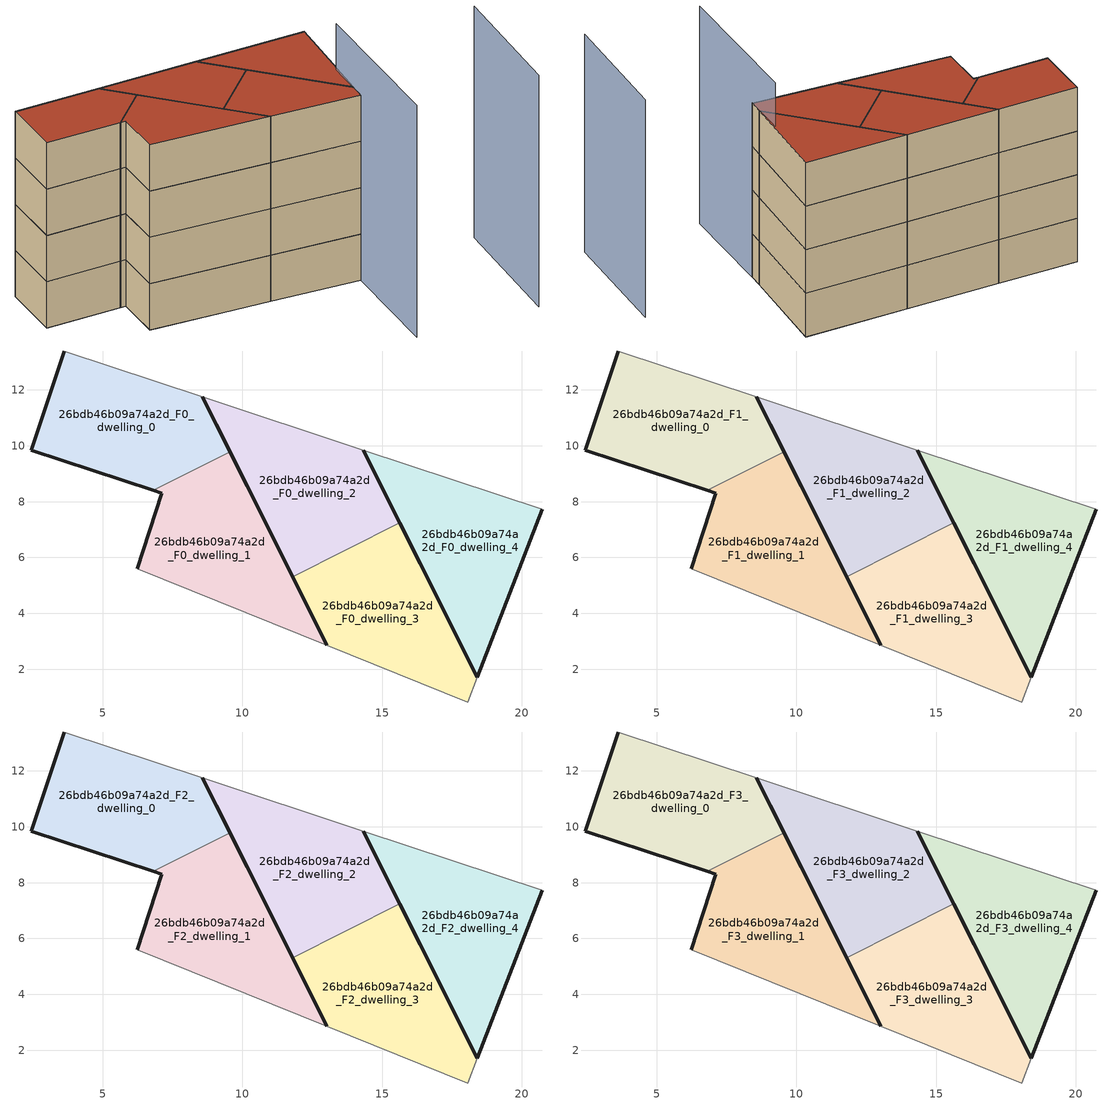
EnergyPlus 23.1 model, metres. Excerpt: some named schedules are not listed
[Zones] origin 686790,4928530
26bdb46b09a74a2d_F0_dwelling_0
 floor ground (EU_floor_Construction): 9.56,9.78 8.56,11.76 3.62,13.39 2.44,9.84 6.8,8.4 z0
 wall outside (EU_wall_Construction): 8.56,11.76 9.56,9.78 / 6.8,8.4 2.44,9.84 3.62,13.39 z0:3
 wall adiabatic (EU_wall_Construction): 3.62,13.39 8.56,11.76 z0:3
 wall to 26bdb46b09a74a2d_F0_dwelling_1 (EU_wall_Construction): 9.56,9.78 6.8,8.4 z0:3
26bdb46b09a74a2d_F0_dwelling_1
 floor ground (EU_floor_Construction): 13.03,2.86 9.56,9.78 6.8,8.4 7.12,8.29 6.23,5.6 z0
 wall outside (EU_wall_Construction): 6.23,5.6 7.12,8.29 6.8,8.4 / 9.56,9.78 13.03,2.86 z0:3
 wall adiabatic (EU_wall_Construction): 13.03,2.86 6.23,5.6 z0:3
26bdb46b09a74a2d_F0_dwelling_2
 floor ground (EU_floor_Construction): 15.64,7.24 14.33,9.85 8.56,11.76 11.8,5.31 z0
 wall outside (EU_wall_Construction): 14.33,9.85 15.64,7.24 / 11.8,5.31 8.56,11.76 z0:3
 wall to 26bdb46b09a74a2d_F0_dwelling_3 (EU_wall_Construction): 15.64,7.24 11.8,5.31 z0:3
 wall adiabatic (EU_wall_Construction): 8.56,11.76 14.33,9.85 z0:3
26bdb46b09a74a2d_F0_dwelling_3
 floor ground (EU_floor_Construction): 18.07,0.82 18.41,1.71 15.64,7.24 11.8,5.31 13.03,2.86 z0
 wall outside (EU_wall_Construction): 15.64,7.24 18.41,1.71 z0:3
 wall adiabatic (EU_wall_Construction): 18.41,1.71 18.07,0.82 13.03,2.86 11.8,5.31 z0:3
26bdb46b09a74a2d_F0_dwelling_4
 floor ground (EU_floor_Construction): 18.41,1.71 20.74,7.72 14.33,9.85 z0
 wall outside (EU_wall_Construction): 20.74,7.72 18.41,1.71 14.33,9.85 z0:3
 wall adiabatic (EU_wall_Construction): 14.33,9.85 20.74,7.72 z0:3
26bdb46b09a74a2d_F1_dwelling_0
 floor to 26bdb46b09a74a2d_F0_dwelling_0 (EU_floor_Construction): 9.56,9.78 8.56,11.76 3.62,13.39 2.44,9.84 6.8,8.4 z3
 wall outside (EU_wall_Construction): 8.56,11.76 9.56,9.78 / 6.8,8.4 2.44,9.84 3.62,13.39 z3:6
 wall adiabatic (EU_wall_Construction): 3.62,13.39 8.56,11.76 z3:6
 wall to 26bdb46b09a74a2d_F1_dwelling_1 (EU_wall_Construction): 9.56,9.78 6.8,8.4 z3:6
26bdb46b09a74a2d_F1_dwelling_1
 floor to 26bdb46b09a74a2d_F0_dwelling_1 (EU_floor_Construction): 13.03,2.86 9.56,9.78 6.8,8.4 7.12,8.29 6.23,5.6 z3
 wall outside (EU_wall_Construction): 6.23,5.6 7.12,8.29 6.8,8.4 / 9.56,9.78 13.03,2.86 z3:6
 wall adiabatic (EU_wall_Construction): 13.03,2.86 6.23,5.6 z3:6
26bdb46b09a74a2d_F1_dwelling_2
 floor to 26bdb46b09a74a2d_F0_dwelling_2 (EU_floor_Construction): 15.64,7.24 14.33,9.85 8.56,11.76 11.8,5.31 z3
 wall outside (EU_wall_Construction): 14.33,9.85 15.64,7.24 / 11.8,5.31 8.56,11.76 z3:6
 wall to 26bdb46b09a74a2d_F1_dwelling_3 (EU_wall_Construction): 15.64,7.24 11.8,5.31 z3:6
 wall adiabatic (EU_wall_Construction): 8.56,11.76 14.33,9.85 z3:6
26bdb46b09a74a2d_F1_dwelling_3
 floor to 26bdb46b09a74a2d_F0_dwelling_3 (EU_floor_Construction): 18.07,0.82 18.41,1.71 15.64,7.24 11.8,5.31 13.03,2.86 z3
 wall outside (EU_wall_Construction): 15.64,7.24 18.41,1.71 z3:6
 wall adiabatic (EU_wall_Construction): 18.41,1.71 18.07,0.82 13.03,2.86 11.8,5.31 z3:6
26bdb46b09a74a2d_F1_dwelling_4
 floor to 26bdb46b09a74a2d_F0_dwelling_4 (EU_floor_Construction): 18.41,1.71 20.74,7.72 14.33,9.85 z3
 wall outside (EU_wall_Construction): 20.74,7.72 18.41,1.71 14.33,9.85 z3:6
 wall adiabatic (EU_wall_Construction): 14.33,9.85 20.74,7.72 z3:6
26bdb46b09a74a2d_F2_dwelling_0
 floor to 26bdb46b09a74a2d_F1_dwelling_0 (EU_floor_Construction): 9.56,9.78 8.56,11.76 3.62,13.39 2.44,9.84 6.8,8.4 z6
 wall outside (EU_wall_Construction): 8.56,11.76 9.56,9.78 / 6.8,8.4 2.44,9.84 3.62,13.39 z6:9
 wall adiabatic (EU_wall_Construction): 3.62,13.39 8.56,11.76 z6:9
 wall to 26bdb46b09a74a2d_F2_dwelling_1 (EU_wall_Construction): 9.56,9.78 6.8,8.4 z6:9
26bdb46b09a74a2d_F2_dwelling_1
 floor to 26bdb46b09a74a2d_F1_dwelling_1 (EU_floor_Construction): 13.03,2.86 9.56,9.78 6.8,8.4 7.12,8.29 6.23,5.6 z6
 wall outside (EU_wall_Construction): 6.23,5.6 7.12,8.29 6.8,8.4 / 9.56,9.78 13.03,2.86 z6:9
 wall adiabatic (EU_wall_Construction): 13.03,2.86 6.23,5.6 z6:9
26bdb46b09a74a2d_F2_dwelling_2
 floor to 26bdb46b09a74a2d_F1_dwelling_2 (EU_floor_Construction): 15.64,7.24 14.33,9.85 8.56,11.76 11.8,5.31 z6
 wall outside (EU_wall_Construction): 14.33,9.85 15.64,7.24 / 11.8,5.31 8.56,11.76 z6:9
 wall to 26bdb46b09a74a2d_F2_dwelling_3 (EU_wall_Construction): 15.64,7.24 11.8,5.31 z6:9
 wall adiabatic (EU_wall_Construction): 8.56,11.76 14.33,9.85 z6:9
26bdb46b09a74a2d_F2_dwelling_3
 floor to 26bdb46b09a74a2d_F1_dwelling_3 (EU_floor_Construction): 18.07,0.82 18.41,1.71 15.64,7.24 11.8,5.31 13.03,2.86 z6
 wall outside (EU_wall_Construction): 15.64,7.24 18.41,1.71 z6:9
 wall adiabatic (EU_wall_Construction): 18.41,1.71 18.07,0.82 13.03,2.86 11.8,5.31 z6:9
26bdb46b09a74a2d_F2_dwelling_4
 floor to 26bdb46b09a74a2d_F1_dwelling_4 (EU_floor_Construction): 18.41,1.71 20.74,7.72 14.33,9.85 z6
 wall outside (EU_wall_Construction): 20.74,7.72 18.41,1.71 14.33,9.85 z6:9
 wall adiabatic (EU_wall_Construction): 14.33,9.85 20.74,7.72 z6:9
26bdb46b09a74a2d_F3_dwelling_0
 floor to 26bdb46b09a74a2d_F2_dwelling_0 (EU_floor_Construction): 9.56,9.78 8.56,11.76 3.62,13.39 2.44,9.84 6.8,8.4 z9
 wall outside (EU_wall_Construction): 8.56,11.76 9.56,9.78 / 6.8,8.4 2.44,9.84 3.62,13.39 z9:12
 wall adiabatic (EU_wall_Construction): 3.62,13.39 8.56,11.76 z9:12
 wall to 26bdb46b09a74a2d_F3_dwelling_1 (EU_wall_Construction): 9.56,9.78 6.8,8.4 z9:12
 roof outside (EU_roof_Construction): 8.56,11.76 9.56,9.78 6.8,8.4 2.44,9.84 3.62,13.39 z12
26bdb46b09a74a2d_F3_dwelling_1
 floor to 26bdb46b09a74a2d_F2_dwelling_1 (EU_floor_Construction): 13.03,2.86 9.56,9.78 6.8,8.4 7.12,8.29 6.23,5.6 z9
 wall outside (EU_wall_Construction): 6.23,5.6 7.12,8.29 6.8,8.4 / 9.56,9.78 13.03,2.86 z9:12
 wall adiabatic (EU_wall_Construction): 13.03,2.86 6.23,5.6 z9:12
 roof outside (EU_roof_Construction): 9.56,9.78 13.03,2.86 6.23,5.6 7.12,8.29 6.8,8.4 z12
26bdb46b09a74a2d_F3_dwelling_2
 floor to 26bdb46b09a74a2d_F2_dwelling_2 (EU_floor_Construction): 15.64,7.24 14.33,9.85 8.56,11.76 11.8,5.31 z9
 wall outside (EU_wall_Construction): 14.33,9.85 15.64,7.24 / 11.8,5.31 8.56,11.76 z9:12
 wall to 26bdb46b09a74a2d_F3_dwelling_3 (EU_wall_Construction): 15.64,7.24 11.8,5.31 z9:12
 wall adiabatic (EU_wall_Construction): 8.56,11.76 14.33,9.85 z9:12
 roof outside (EU_roof_Construction): 14.33,9.85 15.64,7.24 11.8,5.31 8.56,11.76 z12
26bdb46b09a74a2d_F3_dwelling_3
 floor to 26bdb46b09a74a2d_F2_dwelling_3 (EU_floor_Construction): 18.07,0.82 18.41,1.71 15.64,7.24 11.8,5.31 13.03,2.86 z9
 wall outside (EU_wall_Construction): 15.64,7.24 18.41,1.71 z9:12
 wall adiabatic (EU_wall_Construction): 18.41,1.71 18.07,0.82 13.03,2.86 11.8,5.31 z9:12
 roof outside (EU_roof_Construction): 15.64,7.24 18.41,1.71 18.07,0.82 13.03,2.86 11.8,5.31 z12
26bdb46b09a74a2d_F3_dwelling_4
 floor to 26bdb46b09a74a2d_F2_dwelling_4 (EU_floor_Construction): 18.41,1.71 20.74,7.72 14.33,9.85 z9
 wall outside (EU_wall_Construction): 20.74,7.72 18.41,1.71 14.33,9.85 z9:12
 wall adiabatic (EU_wall_Construction): 14.33,9.85 20.74,7.72 z9:12
 roof outside (EU_roof_Construction): 20.74,7.72 18.41,1.71 14.33,9.85 z12
shading: 19.03,3.63 15.89,-5.53 / 22.85,-8.21 25.66,-0.58 z0:15
[Building]
EU S2 Campaign: North Axis=0; Terrain=City; Solar Distribution=FullExterior
[Site:Location]
Bologna: Latitude=44.5; Longitude=11.25; Time Zone=1; Elevation=37
[SizingPeriod:WeatherFileDays]
AnnualSizingPeriod: Begin Month=1; Begin Day of Month=1; End Month=12; End Day of Month=31; Day of Week for Start Day=Monday; Use Weather File Daylight Saving Period=No; Use Weather File Rain and Snow Indicators=No
[MATERIAL]
EU_InternalMass_Material: Roughness=MediumRough; Thickness=0.1; Conductivity=1; Density=1800; Specific Heat=900; Thermal Absorptance=0.9; Solar Absorptance=0.7; Visible Absorptance=0.7
[MATERIAL:NOMASS] Roughness=MediumRough; Thermal Absorptance=0.9; Solar Absorptance=0.7; Visible Absorptance=0.7
Name | Thermal Resistance
EU_wall_NoMass | 0.781309
EU_roof_NoMass | 0.418499
EU_floor_NoMass | 0.563442
[CONSTRUCTION]
EU_wall_Construction: EU_wall_NoMass
EU_roof_Construction: EU_roof_NoMass
EU_floor_Construction: EU_floor_NoMass
EU_InternalMass_Construction: EU_InternalMass_Material
[ZONE] Type=1; Multiplier=1; Ceiling Height=autocalculate; Floor Area=autocalculate; Part of Total Floor Area=Yes
Name | Volume
26bdb46b09a74a2d_F0_dwelling_0; 26bdb46b09a74a2d_F1_dwelling_0; 26bdb46b09a74a2d_F2_dwelling_0; 26bdb46b09a74a2d_F3_dwelling_0 | 65.2507
26bdb46b09a74a2d_F0_dwelling_1; 26bdb46b09a74a2d_F1_dwelling_1; 26bdb46b09a74a2d_F2_dwelling_1; 26bdb46b09a74a2d_F3_dwelling_1 | 65.2522
26bdb46b09a74a2d_F0_dwelling_2; 26bdb46b09a74a2d_F1_dwelling_2; 26bdb46b09a74a2d_F2_dwelling_2; 26bdb46b09a74a2d_F3_dwelling_2 | 65.2537
26bdb46b09a74a2d_F0_dwelling_3; 26bdb46b09a74a2d_F1_dwelling_3; 26bdb46b09a74a2d_F2_dwelling_3; 26bdb46b09a74a2d_F3_dwelling_3 | 65.2493
26bdb46b09a74a2d_F0_dwelling_4; 26bdb46b09a74a2d_F1_dwelling_4; 26bdb46b09a74a2d_F2_dwelling_4; 26bdb46b09a74a2d_F3_dwelling_4 | 65.2566
[INTERNALMASS] Construction=EU_InternalMass_Construction
Name | Zone or ZoneList | Surface Area
26bdb46b09a74a2d_F0_dwelling_0_EU_InternalMass | 26bdb46b09a74a2d_F0_dwelling_0 | 21.7506
26bdb46b09a74a2d_F0_dwelling_1_EU_InternalMass | 26bdb46b09a74a2d_F0_dwelling_1 | 21.7488
26bdb46b09a74a2d_F0_dwelling_2_EU_InternalMass | 26bdb46b09a74a2d_F0_dwelling_2 | 21.7517
26bdb46b09a74a2d_F0_dwelling_3_EU_InternalMass | 26bdb46b09a74a2d_F0_dwelling_3 | 21.7487
26bdb46b09a74a2d_F0_dwelling_4_EU_InternalMass | 26bdb46b09a74a2d_F0_dwelling_4 | 21.7523
26bdb46b09a74a2d_F1_dwelling_0_EU_InternalMass | 26bdb46b09a74a2d_F1_dwelling_0 | 21.7506
26bdb46b09a74a2d_F1_dwelling_1_EU_InternalMass | 26bdb46b09a74a2d_F1_dwelling_1 | 21.7488
26bdb46b09a74a2d_F1_dwelling_2_EU_InternalMass | 26bdb46b09a74a2d_F1_dwelling_2 | 21.7517
26bdb46b09a74a2d_F1_dwelling_3_EU_InternalMass | 26bdb46b09a74a2d_F1_dwelling_3 | 21.7487
26bdb46b09a74a2d_F1_dwelling_4_EU_InternalMass | 26bdb46b09a74a2d_F1_dwelling_4 | 21.7523
26bdb46b09a74a2d_F2_dwelling_0_EU_InternalMass | 26bdb46b09a74a2d_F2_dwelling_0 | 21.7506
26bdb46b09a74a2d_F2_dwelling_1_EU_InternalMass | 26bdb46b09a74a2d_F2_dwelling_1 | 21.7488
26bdb46b09a74a2d_F2_dwelling_2_EU_InternalMass | 26bdb46b09a74a2d_F2_dwelling_2 | 21.7517
26bdb46b09a74a2d_F2_dwelling_3_EU_InternalMass | 26bdb46b09a74a2d_F2_dwelling_3 | 21.7487
26bdb46b09a74a2d_F2_dwelling_4_EU_InternalMass | 26bdb46b09a74a2d_F2_dwelling_4 | 21.7523
26bdb46b09a74a2d_F3_dwelling_0_EU_InternalMass | 26bdb46b09a74a2d_F3_dwelling_0 | 21.7506
26bdb46b09a74a2d_F3_dwelling_1_EU_InternalMass | 26bdb46b09a74a2d_F3_dwelling_1 | 21.7488
26bdb46b09a74a2d_F3_dwelling_2_EU_InternalMass | 26bdb46b09a74a2d_F3_dwelling_2 | 21.7517
26bdb46b09a74a2d_F3_dwelling_3_EU_InternalMass | 26bdb46b09a74a2d_F3_dwelling_3 | 21.7487
26bdb46b09a74a2d_F3_dwelling_4_EU_InternalMass | 26bdb46b09a74a2d_F3_dwelling_4 | 21.7523
[OTHEREQUIPMENT] Fuel Type=Electricity; Design Level Calculation Method=Watts/Area; Power per Zone Floor Area=1; Fraction Latent=0; Fraction Radiant=0; Fraction Lost=0; Carbon Dioxide Generation Rate=0; EndUse Subcategory=EU_Step8_InternalGains
Name | Zone or ZoneList or Space or SpaceList | Schedule
EU_Step8_InternalGain_26bdb46b09a74a2d_F0_dwelling_0_f000 | 26bdb46b09a74a2d_F0_dwelling_0 | EU_Step8_GainSchedule_26bdb46b09a74a2d_F0_dwelling_0_f000
EU_Step8_InternalGain_26bdb46b09a74a2d_F0_dwelling_1_f000 | 26bdb46b09a74a2d_F0_dwelling_1 | EU_Step8_GainSchedule_26bdb46b09a74a2d_F0_dwelling_1_f000
EU_Step8_InternalGain_26bdb46b09a74a2d_F0_dwelling_2_f000 | 26bdb46b09a74a2d_F0_dwelling_2 | EU_Step8_GainSchedule_26bdb46b09a74a2d_F0_dwelling_2_f000
EU_Step8_InternalGain_26bdb46b09a74a2d_F0_dwelling_3_f000 | 26bdb46b09a74a2d_F0_dwelling_3 | EU_Step8_GainSchedule_26bdb46b09a74a2d_F0_dwelling_3_f000
EU_Step8_InternalGain_26bdb46b09a74a2d_F0_dwelling_4_f000 | 26bdb46b09a74a2d_F0_dwelling_4 | EU_Step8_GainSchedule_26bdb46b09a74a2d_F0_dwelling_4_f000
EU_Step8_InternalGain_26bdb46b09a74a2d_F1_dwelling_0_f000 | 26bdb46b09a74a2d_F1_dwelling_0 | EU_Step8_GainSchedule_26bdb46b09a74a2d_F1_dwelling_0_f000
EU_Step8_InternalGain_26bdb46b09a74a2d_F1_dwelling_1_f000 | 26bdb46b09a74a2d_F1_dwelling_1 | EU_Step8_GainSchedule_26bdb46b09a74a2d_F1_dwelling_1_f000
EU_Step8_InternalGain_26bdb46b09a74a2d_F1_dwelling_2_f000 | 26bdb46b09a74a2d_F1_dwelling_2 | EU_Step8_GainSchedule_26bdb46b09a74a2d_F1_dwelling_2_f000
EU_Step8_InternalGain_26bdb46b09a74a2d_F1_dwelling_3_f000 | 26bdb46b09a74a2d_F1_dwelling_3 | EU_Step8_GainSchedule_26bdb46b09a74a2d_F1_dwelling_3_f000
EU_Step8_InternalGain_26bdb46b09a74a2d_F1_dwelling_4_f000 | 26bdb46b09a74a2d_F1_dwelling_4 | EU_Step8_GainSchedule_26bdb46b09a74a2d_F1_dwelling_4_f000
EU_Step8_InternalGain_26bdb46b09a74a2d_F2_dwelling_0_f000 | 26bdb46b09a74a2d_F2_dwelling_0 | EU_Step8_GainSchedule_26bdb46b09a74a2d_F2_dwelling_0_f000
EU_Step8_InternalGain_26bdb46b09a74a2d_F2_dwelling_1_f000 | 26bdb46b09a74a2d_F2_dwelling_1 | EU_Step8_GainSchedule_26bdb46b09a74a2d_F2_dwelling_1_f000
EU_Step8_InternalGain_26bdb46b09a74a2d_F2_dwelling_2_f000 | 26bdb46b09a74a2d_F2_dwelling_2 | EU_Step8_GainSchedule_26bdb46b09a74a2d_F2_dwelling_2_f000
EU_Step8_InternalGain_26bdb46b09a74a2d_F2_dwelling_3_f000 | 26bdb46b09a74a2d_F2_dwelling_3 | EU_Step8_GainSchedule_26bdb46b09a74a2d_F2_dwelling_3_f000
EU_Step8_InternalGain_26bdb46b09a74a2d_F2_dwelling_4_f000 | 26bdb46b09a74a2d_F2_dwelling_4 | EU_Step8_GainSchedule_26bdb46b09a74a2d_F2_dwelling_4_f000
EU_Step8_InternalGain_26bdb46b09a74a2d_F3_dwelling_0_f000 | 26bdb46b09a74a2d_F3_dwelling_0 | EU_Step8_GainSchedule_26bdb46b09a74a2d_F3_dwelling_0_f000
EU_Step8_InternalGain_26bdb46b09a74a2d_F3_dwelling_1_f000 | 26bdb46b09a74a2d_F3_dwelling_1 | EU_Step8_GainSchedule_26bdb46b09a74a2d_F3_dwelling_1_f000
EU_Step8_InternalGain_26bdb46b09a74a2d_F3_dwelling_2_f000 | 26bdb46b09a74a2d_F3_dwelling_2 | EU_Step8_GainSchedule_26bdb46b09a74a2d_F3_dwelling_2_f000
EU_Step8_InternalGain_26bdb46b09a74a2d_F3_dwelling_3_f000 | 26bdb46b09a74a2d_F3_dwelling_3 | EU_Step8_GainSchedule_26bdb46b09a74a2d_F3_dwelling_3_f000
EU_Step8_InternalGain_26bdb46b09a74a2d_F3_dwelling_4_f000 | 26bdb46b09a74a2d_F3_dwelling_4 | EU_Step8_GainSchedule_26bdb46b09a74a2d_F3_dwelling_4_f000
[ZONEVENTILATION:DESIGNFLOWRATE] Schedule=EU_AlwaysOn; Design Flow Rate Calculation Method=AirChanges/Hour; Air Changes per Hour=0.692607; Ventilation Type=Natural; Fan Pressure Rise=0; Fan Total Efficiency=1; Constant Term Coefficient=1; Temperature Term Coefficient=0; Velocity Term Coefficient=0; Velocity Squared Term Coefficient=0; Minimum Indoor Temperature=-100; Maximum Indoor Temperature=100; Delta Temperature=-100; Minimum Outdoor Temperature=-100; Maximum Outdoor Temperature=100; Maximum Wind Speed=40
Name | Zone or ZoneList or Space or SpaceList
EU_ConstantAir_26bdb46b09a74a2d_F0_dwelling_0 | 26bdb46b09a74a2d_F0_dwelling_0
EU_ConstantAir_26bdb46b09a74a2d_F0_dwelling_1 | 26bdb46b09a74a2d_F0_dwelling_1
EU_ConstantAir_26bdb46b09a74a2d_F0_dwelling_2 | 26bdb46b09a74a2d_F0_dwelling_2
EU_ConstantAir_26bdb46b09a74a2d_F0_dwelling_3 | 26bdb46b09a74a2d_F0_dwelling_3
EU_ConstantAir_26bdb46b09a74a2d_F0_dwelling_4 | 26bdb46b09a74a2d_F0_dwelling_4
EU_ConstantAir_26bdb46b09a74a2d_F1_dwelling_0 | 26bdb46b09a74a2d_F1_dwelling_0
EU_ConstantAir_26bdb46b09a74a2d_F1_dwelling_1 | 26bdb46b09a74a2d_F1_dwelling_1
EU_ConstantAir_26bdb46b09a74a2d_F1_dwelling_2 | 26bdb46b09a74a2d_F1_dwelling_2
EU_ConstantAir_26bdb46b09a74a2d_F1_dwelling_3 | 26bdb46b09a74a2d_F1_dwelling_3
EU_ConstantAir_26bdb46b09a74a2d_F1_dwelling_4 | 26bdb46b09a74a2d_F1_dwelling_4
EU_ConstantAir_26bdb46b09a74a2d_F2_dwelling_0 | 26bdb46b09a74a2d_F2_dwelling_0
EU_ConstantAir_26bdb46b09a74a2d_F2_dwelling_1 | 26bdb46b09a74a2d_F2_dwelling_1
EU_ConstantAir_26bdb46b09a74a2d_F2_dwelling_2 | 26bdb46b09a74a2d_F2_dwelling_2
EU_ConstantAir_26bdb46b09a74a2d_F2_dwelling_3 | 26bdb46b09a74a2d_F2_dwelling_3
EU_ConstantAir_26bdb46b09a74a2d_F2_dwelling_4 | 26bdb46b09a74a2d_F2_dwelling_4
EU_ConstantAir_26bdb46b09a74a2d_F3_dwelling_0 | 26bdb46b09a74a2d_F3_dwelling_0
EU_ConstantAir_26bdb46b09a74a2d_F3_dwelling_1 | 26bdb46b09a74a2d_F3_dwelling_1
EU_ConstantAir_26bdb46b09a74a2d_F3_dwelling_2 | 26bdb46b09a74a2d_F3_dwelling_2
EU_ConstantAir_26bdb46b09a74a2d_F3_dwelling_3 | 26bdb46b09a74a2d_F3_dwelling_3
EU_ConstantAir_26bdb46b09a74a2d_F3_dwelling_4 | 26bdb46b09a74a2d_F3_dwelling_4
[HVACTEMPLATE:THERMOSTAT] Constant Heating Setpoint=20; Constant Cooling Setpoint=50
EU_HeatOnly_26bdb46b09a74a2d_F0_dwelling_0; EU_HeatOnly_26bdb46b09a74a2d_F0_dwelling_1; EU_HeatOnly_26bdb46b09a74a2d_F0_dwelling_2; EU_HeatOnly_26bdb46b09a74a2d_F0_dwelling_3; EU_HeatOnly_26bdb46b09a74a2d_F0_dwelling_4; EU_HeatOnly_26bdb46b09a74a2d_F1_dwelling_0; EU_HeatOnly_26bdb46b09a74a2d_F1_dwelling_1; EU_HeatOnly_26bdb46b09a74a2d_F1_dwelling_2; EU_HeatOnly_26bdb46b09a74a2d_F1_dwelling_3; EU_HeatOnly_26bdb46b09a74a2d_F1_dwelling_4; EU_HeatOnly_26bdb46b09a74a2d_F2_dwelling_0; EU_HeatOnly_26bdb46b09a74a2d_F2_dwelling_1; EU_HeatOnly_26bdb46b09a74a2d_F2_dwelling_2; EU_HeatOnly_26bdb46b09a74a2d_F2_dwelling_3; EU_HeatOnly_26bdb46b09a74a2d_F2_dwelling_4; EU_HeatOnly_26bdb46b09a74a2d_F3_dwelling_0; EU_HeatOnly_26bdb46b09a74a2d_F3_dwelling_1; EU_HeatOnly_26bdb46b09a74a2d_F3_dwelling_2; EU_HeatOnly_26bdb46b09a74a2d_F3_dwelling_3
